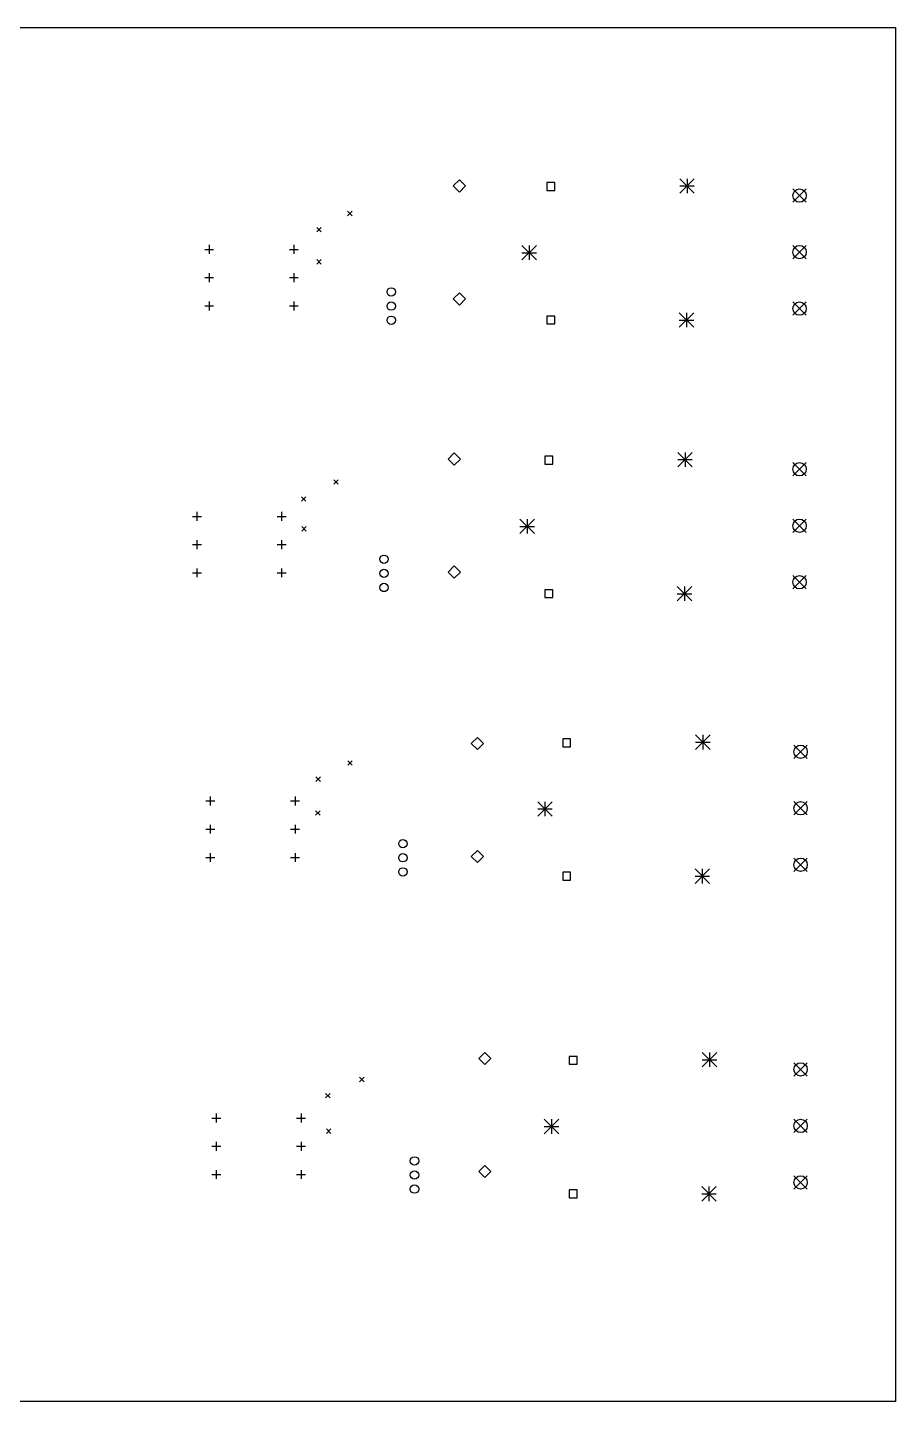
# Model space of a CAD drawing. Extents: x 1.89 to 8.04, y -7.21 to -1.3.
# Drawn here: x 4.967 to 8.04, y -6.16 to -1.296 of the extents above; entities that cross this region are included whole.
import ezdxf

# ---------------------------------------------------------------- set-up
doc = ezdxf.new("R2010")
doc.units = 0
doc.header["$MEASUREMENT"] = 0
doc.layers.add('BLACK', color=7, linetype='CONTINUOUS')

msp = doc.modelspace()

# ---------------------------------------------------------------- linework, layer by layer
at = {"layer": 'BLACK', "linetype": 'CONTINUOUS'}
for p, q in [((1.9744, -1.2965), (8.0404, -1.2965)), ((8.0404, -1.2965), (8.0404, -6.1596)), ((6.4961, -1.8356), (6.4744, -1.8573)), ((6.5177, -1.8573), (6.4961, -1.8356)), ((6.8338, -1.8455), (6.806, -1.8455)), ((6.806, -1.8455), (6.806, -1.8734)), ((6.8338, -1.8734), (6.8338, -1.8455)), ((7.2766, -1.8319), (7.3278, -1.8831)), ((7.3278, -1.8319), (7.2766, -1.8831)), ((7.3022, -1.8319), (7.3022, -1.8831)), ((6.4744, -1.8573), (6.4961, -1.8789)), ((6.4961, -1.8789), (6.5177, -1.8573)), ((6.806, -1.8734), (6.8338, -1.8734)), ((7.2766, -1.8575), (7.3278, -1.8575)), ((7.6769, -1.8679), (7.7241, -1.9152)), ((7.7241, -1.8679), (7.6769, -1.9152)), ((6.1004, -1.9469), (6.1161, -1.9626)), ((6.1161, -1.9469), (6.1004, -1.9626)), ((5.9911, -2.0039), (6.0069, -2.0197)), ((6.0069, -2.0039), (5.9911, -2.0197)), ((5.5945, -2.0819), (5.626, -2.0819)), ((5.6102, -2.0661), (5.6102, -2.0976)), ((5.8945, -2.0819), (5.926, -2.0819)), ((5.9102, -2.0661), (5.9102, -2.0976)), ((6.7175, -2.0681), (6.7687, -2.1193)), ((6.7687, -2.0681), (6.7175, -2.1193)), ((6.7431, -2.0681), (6.7431, -2.1193)), ((7.6769, -2.0679), (7.7241, -2.1152)), ((7.7241, -2.0679), (7.6769, -2.1152)), ((5.9911, -2.1181), (6.0069, -2.1339)), ((6.0069, -2.1181), (5.9911, -2.1339)), ((6.7175, -2.0937), (6.7687, -2.0937)), ((5.5945, -2.1819), (5.626, -2.1819)), ((5.6102, -2.1661), (5.6102, -2.1976)), ((5.8945, -2.1819), (5.926, -2.1819)), ((5.9102, -2.1661), (5.9102, -2.1976)), ((6.4961, -2.2356), (6.4744, -2.2573)), ((6.5177, -2.2573), (6.4961, -2.2356)), ((5.5945, -2.2819), (5.626, -2.2819)), ((5.6102, -2.2661), (5.6102, -2.2976)), ((5.8945, -2.2819), (5.926, -2.2819)), ((5.9102, -2.2661), (5.9102, -2.2976)), ((6.4744, -2.2573), (6.4961, -2.2789)), ((6.4961, -2.2789), (6.5177, -2.2573)), ((7.6769, -2.2679), (7.7241, -2.3152)), ((7.7241, -2.2679), (7.6769, -2.3152)), ((6.8338, -2.318), (6.806, -2.318)), ((6.806, -2.318), (6.806, -2.3458)), ((6.8338, -2.3458), (6.8338, -2.318)), ((7.2746, -2.3063), (7.3258, -2.3575)), ((7.3258, -2.3063), (7.2746, -2.3575)), ((7.2746, -2.3319), (7.3258, -2.3319)), ((7.3002, -2.3063), (7.3002, -2.3575)), ((6.806, -2.3458), (6.8338, -2.3458)), ((6.4783, -2.8022), (6.4567, -2.8238)), ((6.5, -2.8238), (6.4783, -2.8022)), ((6.8269, -2.814), (6.7991, -2.814)), ((6.7991, -2.814), (6.7991, -2.8419)), ((6.8269, -2.8419), (6.8269, -2.814)), ((7.2697, -2.8004), (7.3209, -2.8516)), ((7.3209, -2.8004), (7.2697, -2.8516)), ((7.2953, -2.8004), (7.2953, -2.8516)), ((6.4567, -2.8238), (6.4783, -2.8455)), ((6.4783, -2.8455), (6.5, -2.8238)), ((6.7991, -2.8419), (6.8269, -2.8419)), ((7.2697, -2.826), (7.3209, -2.826)), ((7.6769, -2.8364), (7.7241, -2.8837)), ((7.7241, -2.8364), (7.6769, -2.8837)), ((6.0512, -2.8976), (6.0669, -2.9134)), ((6.0669, -2.8976), (6.0512, -2.9134)), ((5.937, -2.9577), (5.9528, -2.9734)), ((5.9528, -2.9577), (5.937, -2.9734)), ((5.5669, -3.011), (5.5669, -3.0425)), ((5.8669, -3.011), (5.8669, -3.0425)), ((5.5512, -3.0268), (5.5827, -3.0268)), ((5.8512, -3.0268), (5.8827, -3.0268)), ((5.938, -3.063), (5.9537, -3.0787)), ((5.9537, -3.063), (5.938, -3.0787)), ((6.7106, -3.0366), (6.7618, -3.0878)), ((6.7618, -3.0366), (6.7106, -3.0878)), ((6.7106, -3.0622), (6.7618, -3.0622)), ((6.7362, -3.0366), (6.7362, -3.0878)), ((7.6769, -3.0364), (7.7241, -3.0837)), ((7.7241, -3.0364), (7.6769, -3.0837)), ((5.5669, -3.111), (5.5669, -3.1425)), ((5.8669, -3.111), (5.8669, -3.1425)), ((5.5512, -3.1268), (5.5827, -3.1268)), ((5.8512, -3.1268), (5.8827, -3.1268)), ((6.4783, -3.2022), (6.4567, -3.2238)), ((6.5, -3.2238), (6.4783, -3.2022)), ((5.5512, -3.2268), (5.5827, -3.2268)), ((5.5669, -3.211), (5.5669, -3.2425)), ((5.8512, -3.2268), (5.8827, -3.2268)), ((5.8669, -3.211), (5.8669, -3.2425)), ((6.4567, -3.2238), (6.4783, -3.2455)), ((6.4783, -3.2455), (6.5, -3.2238)), ((7.6769, -3.2364), (7.7241, -3.2837)), ((7.7241, -3.2364), (7.6769, -3.2837)), ((6.8269, -3.2865), (6.7991, -3.2865)), ((6.7991, -3.2865), (6.7991, -3.3143)), ((6.8269, -3.3143), (6.8269, -3.2865)), ((7.2677, -3.2748), (7.3189, -3.326)), ((7.3189, -3.2748), (7.2677, -3.326)), ((7.2677, -3.3004), (7.3189, -3.3004)), ((7.2933, -3.2748), (7.2933, -3.326)), ((6.7991, -3.3143), (6.8269, -3.3143)), ((6.56, -3.8091), (6.5384, -3.8307)), ((6.5384, -3.8307), (6.56, -3.8524)), ((6.5817, -3.8307), (6.56, -3.8091)), ((6.56, -3.8524), (6.5817, -3.8307)), ((6.8899, -3.814), (6.8621, -3.814)), ((6.8621, -3.814), (6.8621, -3.8419)), ((6.8621, -3.8419), (6.8899, -3.8419)), ((6.8899, -3.8419), (6.8899, -3.814)), ((7.3327, -3.8004), (7.3839, -3.8516)), ((7.3839, -3.8004), (7.3327, -3.8516)), ((7.3327, -3.826), (7.3839, -3.826)), ((7.3583, -3.8004), (7.3583, -3.8516)), ((7.6808, -3.8364), (7.7281, -3.8837)), ((7.7281, -3.8364), (7.6808, -3.8837)), ((6.1014, -3.8917), (6.1171, -3.9075)), ((6.1171, -3.8917), (6.1014, -3.9075)), ((5.9882, -3.9488), (6.0039, -3.9646)), ((6.0039, -3.9488), (5.9882, -3.9646)), ((5.5986, -4.0341), (5.6301, -4.0341)), ((5.6144, -4.0183), (5.6144, -4.0498)), ((5.8986, -4.0341), (5.9301, -4.0341)), ((5.9144, -4.0183), (5.9144, -4.0498)), ((7.6808, -4.0364), (7.7281, -4.0837)), ((7.7281, -4.0364), (7.6808, -4.0837)), ((5.9872, -4.0689), (6.003, -4.0846)), ((6.003, -4.0689), (5.9872, -4.0846)), ((6.7736, -4.0366), (6.8248, -4.0878)), ((6.8248, -4.0366), (6.7736, -4.0878)), ((6.7736, -4.0622), (6.8248, -4.0622)), ((6.7992, -4.0366), (6.7992, -4.0878)), ((5.6144, -4.1183), (5.6144, -4.1498)), ((5.9144, -4.1183), (5.9144, -4.1498)), ((5.5986, -4.1341), (5.6301, -4.1341)), ((5.8986, -4.1341), (5.9301, -4.1341)), ((5.6144, -4.2183), (5.6144, -4.2498)), ((5.9144, -4.2183), (5.9144, -4.2498)), ((6.56, -4.2091), (6.5384, -4.2307)), ((6.5384, -4.2307), (6.56, -4.2524)), ((6.5817, -4.2307), (6.56, -4.2091)), ((6.56, -4.2524), (6.5817, -4.2307)), ((5.5986, -4.2341), (5.6301, -4.2341)), ((5.8986, -4.2341), (5.9301, -4.2341)), ((7.3307, -4.2748), (7.3819, -4.326)), ((7.3819, -4.2748), (7.3307, -4.326)), ((7.3563, -4.2748), (7.3563, -4.326)), ((7.6808, -4.2364), (7.7281, -4.2837)), ((7.7281, -4.2364), (7.6808, -4.2837)), ((6.8899, -4.2865), (6.8621, -4.2865)), ((6.8621, -4.2865), (6.8621, -4.3143)), ((6.8621, -4.3143), (6.8899, -4.3143)), ((6.8899, -4.3143), (6.8899, -4.2865)), ((7.3307, -4.3004), (7.3819, -4.3004)), ((6.5863, -4.924), (6.5647, -4.9457)), ((6.5647, -4.9457), (6.5863, -4.9673)), ((6.608, -4.9457), (6.5863, -4.924)), ((6.5863, -4.9673), (6.608, -4.9457)), ((6.9132, -4.938), (6.8854, -4.938)), ((6.8854, -4.938), (6.8854, -4.9659)), ((6.9132, -4.9659), (6.9132, -4.938)), ((7.356, -4.9244), (7.4072, -4.9756)), ((7.4072, -4.9244), (7.356, -4.9756)), ((7.356, -4.95), (7.4072, -4.95)), ((7.3816, -4.9244), (7.3816, -4.9756)), ((7.6808, -4.9604), (7.7281, -5.0077)), ((7.7281, -4.9604), (7.6808, -5.0077)), ((6.8854, -4.9659), (6.9132, -4.9659)), ((6.1427, -5.0118), (6.1585, -5.0276)), ((6.1585, -5.0118), (6.1427, -5.0276)), ((6.0226, -5.0689), (6.0384, -5.0846)), ((6.0384, -5.0689), (6.0226, -5.0846)), ((5.6355, -5.1406), (5.6355, -5.172)), ((5.9355, -5.1406), (5.9355, -5.172)), ((5.6198, -5.1563), (5.6513, -5.1563)), ((5.9198, -5.1563), (5.9513, -5.1563)), ((6.0256, -5.1949), (6.0413, -5.2106)), ((6.0413, -5.1949), (6.0256, -5.2106)), ((6.7969, -5.1606), (6.8481, -5.2118)), ((6.8481, -5.1606), (6.7969, -5.2118)), ((6.7969, -5.1862), (6.8481, -5.1862)), ((6.8225, -5.1606), (6.8225, -5.2118)), ((7.6808, -5.1604), (7.7281, -5.2077)), ((7.7281, -5.1604), (7.6808, -5.2077)), ((5.6355, -5.2406), (5.6355, -5.272)), ((5.9355, -5.2406), (5.9355, -5.272)), ((5.6198, -5.2563), (5.6513, -5.2563)), ((5.9198, -5.2563), (5.9513, -5.2563)), ((5.6355, -5.3406), (5.6355, -5.372)), ((5.9355, -5.3406), (5.9355, -5.372)), ((6.5863, -5.324), (6.5647, -5.3457)), ((6.5647, -5.3457), (6.5863, -5.3673)), ((6.608, -5.3457), (6.5863, -5.324)), ((6.5863, -5.3673), (6.608, -5.3457)), ((5.6198, -5.3563), (5.6513, -5.3563)), ((5.9198, -5.3563), (5.9513, -5.3563)), ((7.6808, -5.3604), (7.7281, -5.4077)), ((7.7281, -5.3604), (7.6808, -5.4077)), ((6.9132, -5.4105), (6.8854, -5.4105)), ((6.8854, -5.4105), (6.8854, -5.4383)), ((6.8854, -5.4383), (6.9132, -5.4383)), ((6.9132, -5.4383), (6.9132, -5.4105)), ((7.354, -5.3988), (7.4052, -5.45)), ((7.4052, -5.3988), (7.354, -5.45)), ((7.354, -5.4244), (7.4052, -5.4244)), ((7.3796, -5.3988), (7.3796, -5.45)), ((8.0404, -6.1596), (1.9744, -6.1596))]:
    msp.add_line(p, q, dxfattribs=at)
at = {"layer": 'BLACK'}
for centre, radius in [((7.7005, -1.8915), 0.0236), ((7.7005, -2.0915), 0.0236), ((6.2549, -2.2325), 0.0148), ((6.2549, -2.2825), 0.0148), ((7.7005, -2.2915), 0.0236), ((6.2549, -2.3325), 0.0148), ((7.7005, -2.86), 0.0236), ((7.7005, -3.06), 0.0236), ((6.2293, -3.1785), 0.0148), ((6.2293, -3.2285), 0.0148), ((7.7005, -3.26), 0.0236), ((6.2293, -3.2785), 0.0148), ((7.7044, -3.86), 0.0236), ((7.7044, -4.06), 0.0236), ((6.2963, -4.1852), 0.0148), ((6.2963, -4.2352), 0.0148), ((6.2963, -4.2852), 0.0148), ((7.7044, -4.26), 0.0236), ((7.7044, -4.9841), 0.0236), ((7.7044, -5.1841), 0.0236), ((6.3373, -5.3079), 0.0148), ((6.3373, -5.3579), 0.0148), ((6.3373, -5.4079), 0.0148), ((7.7044, -5.3841), 0.0236)]:
    msp.add_circle(centre, radius, dxfattribs=at)

doc.saveas('drawing.dxf')
